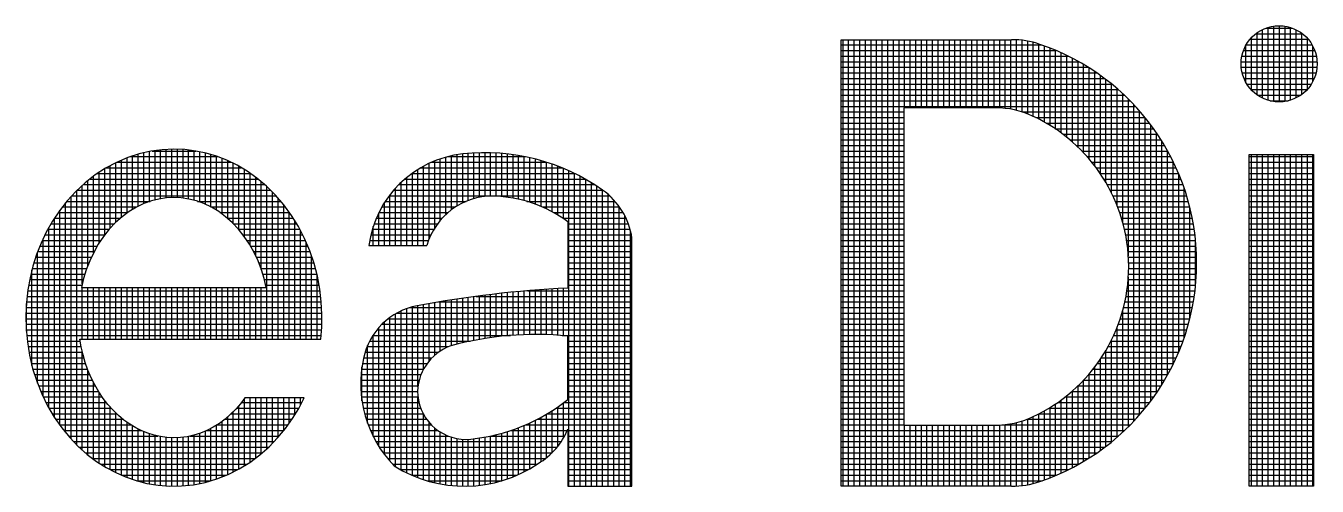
# Model space of a CAD drawing. Header units: inches. Extents: x 1009 to 1850, y 0 to 594.
# Drawn here: x 1716.554 to 1720.563, y 99.888 to 101.318 of the extents above; entities that cross this region are included whole.
import ezdxf

# ---------------------------------------------------------------- set-up
doc = ezdxf.new("R2010")
doc.units = ezdxf.units.IN
doc.header["$MEASUREMENT"] = 0
doc.layers.add('BG ÇÑ±¹Áö¿ª³\xad¹æ±â¼úÁÖ½ÄÈ¸»ç CI', color=7, linetype='Continuous')

msp = doc.modelspace()

# ---------------------------------------------------------------- linework, layer by layer
at = {"layer": 'BG ÇÑ±¹Áö¿ª³\xad¹æ±â¼úÁÖ½ÄÈ¸»ç CI', "color": 7, "linetype": 'Continuous', "lineweight": 25}
for p, q in [((1720.3762, 101.104), (1720.3762, 101.2966)), ((1720.3936, 101.0937), (1720.3936, 101.3069)), ((1720.404, 101.3112), (1720.4855, 101.3112)), ((1720.411, 101.087), (1720.411, 101.3136)), ((1720.4283, 101.0833), (1720.4283, 101.3173)), ((1720.4457, 101.0821), (1720.4457, 101.3185)), ((1720.4631, 101.0835), (1720.4631, 101.3171)), ((1720.4804, 101.0876), (1720.4804, 101.313)), ((1720.4978, 101.0947), (1720.4978, 101.3059)), ((1719.0858, 99.8879), (1719.0858, 101.2754)), ((1719.0858, 101.2754), (1719.6144, 101.2754)), ((1719.0858, 101.2591), (1719.7074, 101.2591)), ((1719.0913, 99.8879), (1719.0913, 101.2754)), ((1719.1086, 99.8879), (1719.1086, 101.2754)), ((1719.126, 99.8879), (1719.126, 101.2754)), ((1719.1434, 99.8879), (1719.1434, 101.2754)), ((1719.1607, 99.8879), (1719.1607, 101.2754)), ((1719.1781, 99.8879), (1719.1781, 101.2754)), ((1719.1955, 99.8879), (1719.1955, 101.2754)), ((1719.2128, 99.8879), (1719.2128, 101.2754)), ((1719.2302, 99.8879), (1719.2302, 101.2754)), ((1719.2476, 99.8879), (1719.2476, 101.2754)), ((1719.2649, 99.8879), (1719.2649, 101.2754)), ((1719.2823, 101.0636), (1719.2823, 101.2754)), ((1719.2996, 101.0636), (1719.2996, 101.2754)), ((1719.317, 101.0636), (1719.317, 101.2754)), ((1719.3344, 101.0636), (1719.3344, 101.2754)), ((1719.3517, 101.0636), (1719.3517, 101.2754)), ((1719.3691, 101.0636), (1719.3691, 101.2754)), ((1719.3865, 101.0636), (1719.3865, 101.2754)), ((1719.4038, 101.0636), (1719.4038, 101.2754)), ((1719.4212, 101.0636), (1719.4212, 101.2754)), ((1719.4386, 101.0636), (1719.4386, 101.2754)), ((1719.4559, 101.0636), (1719.4559, 101.2754)), ((1719.4733, 101.0636), (1719.4733, 101.2754)), ((1719.4907, 101.0636), (1719.4907, 101.2754)), ((1719.508, 101.0636), (1719.508, 101.2754)), ((1719.5254, 101.0636), (1719.5254, 101.2754)), ((1719.5428, 101.0636), (1719.5428, 101.2754)), ((1719.5601, 101.0636), (1719.5601, 101.2754)), ((1719.5775, 101.0632), (1719.5775, 101.2754)), ((1719.5948, 101.0618), (1719.5948, 101.2754)), ((1719.6122, 101.0593), (1719.6122, 101.2754)), ((1719.6296, 101.0557), (1719.6296, 101.275)), ((1719.6469, 101.0508), (1719.6469, 101.2735)), ((1719.6643, 101.0446), (1719.6643, 101.2708)), ((1719.6817, 101.0371), (1719.6817, 101.267)), ((1719.699, 101.0286), (1719.699, 101.262)), ((1720.3415, 101.1427), (1720.3415, 101.2578)), ((1720.3422, 101.2591), (1720.5473, 101.2591)), ((1720.3544, 101.2765), (1720.5351, 101.2765)), ((1720.3589, 101.1191), (1720.3589, 101.2815)), ((1720.3725, 101.2939), (1720.517, 101.2939)), ((1720.5152, 101.1054), (1720.5152, 101.2952)), ((1720.5325, 101.1211), (1720.5325, 101.2794)), ((1719.0858, 101.2418), (1719.7523, 101.2418)), ((1719.0858, 101.2244), (1719.79, 101.2244)), ((1719.7164, 101.0192), (1719.7164, 101.2559)), ((1719.7338, 101.0089), (1719.7338, 101.2494)), ((1719.7511, 100.9976), (1719.7511, 101.2423)), ((1719.7685, 100.9854), (1719.7685, 101.2347)), ((1719.7859, 100.972), (1719.7859, 101.2265)), ((1719.8032, 100.9573), (1719.8032, 101.2177)), ((1720.329, 101.2244), (1720.5605, 101.2244)), ((1720.3341, 101.2418), (1720.5554, 101.2418)), ((1720.5499, 101.1463), (1720.5499, 101.2543)), ((1719.0858, 101.207), (1719.8229, 101.207)), ((1719.0858, 101.1897), (1719.8521, 101.1897)), ((1719.8206, 100.9413), (1719.8206, 101.2083)), ((1719.8379, 100.9237), (1719.8379, 101.1983)), ((1719.8553, 100.9043), (1719.8553, 101.1877)), ((1719.8727, 100.8827), (1719.8727, 101.1763)), ((1720.3268, 101.207), (1720.5627, 101.207)), ((1720.327, 101.1897), (1720.5625, 101.1897)), ((1719.0858, 101.1723), (1719.8786, 101.1723)), ((1719.0858, 101.155), (1719.9027, 101.155)), ((1719.0858, 101.1376), (1719.9248, 101.1376)), ((1719.89, 100.8584), (1719.89, 101.1642)), ((1719.9074, 100.8308), (1719.9074, 101.1514)), ((1719.9248, 100.7985), (1719.9248, 101.1376)), ((1720.3299, 101.1723), (1720.5596, 101.1723)), ((1720.3356, 101.155), (1720.5539, 101.155)), ((1720.3446, 101.1376), (1720.5449, 101.1376)), ((1719.0858, 101.1202), (1719.9453, 101.1202)), ((1719.0858, 101.1029), (1719.9644, 101.1029)), ((1719.9421, 100.7593), (1719.9421, 101.123)), ((1719.9595, 100.7071), (1719.9595, 101.1074)), ((1720.3578, 101.1202), (1720.5317, 101.1202)), ((1720.3779, 101.1029), (1720.5116, 101.1029)), ((1719.0858, 101.0855), (1719.9821, 101.0855)), ((1719.0858, 101.0681), (1719.9987, 101.0681)), ((1719.5644, 101.0636), (1719.2799, 101.0636)), ((1719.2799, 101.0636), (1719.2799, 100.0777)), ((1719.9769, 100.6033), (1719.9769, 101.0907)), ((1719.9942, 100.0904), (1719.9942, 101.0729)), ((1720.4166, 101.0855), (1720.4729, 101.0855)), ((1719.0858, 101.0508), (1719.2799, 101.0508)), ((1719.0858, 101.0334), (1719.2799, 101.0334)), ((1719.0858, 101.016), (1719.2799, 101.016)), ((1719.647, 101.0508), (1720.0142, 101.0508)), ((1719.6894, 101.0334), (1720.0287, 101.0334)), ((1719.7218, 101.016), (1720.0423, 101.016)), ((1720.0116, 100.1095), (1720.0116, 101.0537)), ((1720.029, 100.1302), (1720.029, 101.0331)), ((1719.0858, 100.9987), (1719.2799, 100.9987)), ((1719.0858, 100.9813), (1719.2799, 100.9813)), ((1719.7496, 100.9987), (1720.0551, 100.9987)), ((1719.7739, 100.9813), (1720.0672, 100.9813)), ((1720.0463, 100.1525), (1720.0463, 101.0108)), ((1720.0637, 100.1768), (1720.0637, 100.9865)), ((1719.0858, 100.9639), (1719.2799, 100.9639)), ((1719.0858, 100.9466), (1719.2799, 100.9466)), ((1719.7956, 100.9639), (1720.0785, 100.9639)), ((1719.8151, 100.9466), (1720.0891, 100.9466)), ((1720.081, 100.2035), (1720.081, 100.9598)), ((1716.8709, 100.909), (1716.836, 100.8942)), ((1716.8513, 100.7234), (1716.8513, 100.9007)), ((1716.8686, 100.7366), (1716.8686, 100.9081)), ((1716.9064, 100.9205), (1716.8709, 100.909)), ((1716.8797, 100.9119), (1717.1489, 100.9119)), ((1716.886, 100.7479), (1716.886, 100.9139)), ((1716.9033, 100.7576), (1716.9033, 100.9195)), ((1716.9422, 100.9286), (1716.9064, 100.9205)), ((1716.9207, 100.7659), (1716.9207, 100.9237)), ((1716.9381, 100.7721), (1716.9381, 100.9277)), ((1716.9779, 100.9334), (1716.9422, 100.9286)), ((1716.9467, 100.9292), (1717.0821, 100.9292)), ((1716.9554, 100.7772), (1716.9554, 100.9304)), ((1716.9728, 100.781), (1716.9728, 100.9327)), ((1717.0133, 100.935), (1716.9779, 100.9334)), ((1716.9902, 100.7836), (1716.9902, 100.934)), ((1717.0075, 100.7845), (1717.0075, 100.9348)), ((1717.0479, 100.9336), (1717.0133, 100.935)), ((1717.0249, 100.7843), (1717.0249, 100.9345)), ((1717.0423, 100.7829), (1717.0423, 100.9338)), ((1717.0816, 100.9293), (1717.0479, 100.9336)), ((1717.0596, 100.7803), (1717.0596, 100.9321)), ((1717.077, 100.776), (1717.077, 100.9299)), ((1717.114, 100.9225), (1717.0816, 100.9293)), ((1717.0944, 100.7705), (1717.0944, 100.9266)), ((1717.1117, 100.7637), (1717.1117, 100.923)), ((1717.146, 100.913), (1717.114, 100.9225)), ((1717.1291, 100.7554), (1717.1291, 100.918)), ((1717.1781, 100.9005), (1717.146, 100.913)), ((1717.1464, 100.7452), (1717.1464, 100.9128)), ((1717.1638, 100.7332), (1717.1638, 100.906)), ((1717.2099, 100.885), (1717.1781, 100.9005)), ((1717.1812, 100.7194), (1717.1812, 100.899)), ((1717.8237, 100.6908), (1717.8237, 100.8987)), ((1717.841, 100.7145), (1717.841, 100.9051)), ((1717.8584, 100.7327), (1717.8584, 100.9105)), ((1717.8636, 100.9119), (1718.1042, 100.9119)), ((1717.8758, 100.7472), (1717.8758, 100.9148)), ((1717.8931, 100.7589), (1717.8931, 100.9181)), ((1717.9105, 100.7683), (1717.9105, 100.9205)), ((1717.9279, 100.7757), (1717.9279, 100.9222)), ((1717.9452, 100.7814), (1717.9452, 100.9233)), ((1717.9626, 100.7855), (1717.9626, 100.9241)), ((1717.9799, 100.7881), (1717.9799, 100.9243)), ((1717.9973, 100.7892), (1717.9973, 100.924)), ((1718.0147, 100.7889), (1718.0147, 100.9233)), ((1718.032, 100.7877), (1718.032, 100.9221)), ((1718.0494, 100.7858), (1718.0494, 100.9204)), ((1718.0668, 100.7831), (1718.0668, 100.9182)), ((1718.0841, 100.7796), (1718.0841, 100.9156)), ((1718.1015, 100.7753), (1718.1015, 100.9124)), ((1718.1189, 100.7702), (1718.1189, 100.9087)), ((1718.1362, 100.7642), (1718.1362, 100.9045)), ((1718.1536, 100.7573), (1718.1536, 100.8998)), ((1719.0858, 100.9292), (1719.2799, 100.9292)), ((1719.0858, 100.9119), (1719.2799, 100.9119)), ((1719.8327, 100.9292), (1720.099, 100.9292)), ((1719.8488, 100.9119), (1720.1083, 100.9119)), ((1720.0984, 100.233), (1720.0984, 100.9302)), ((1720.1158, 100.2663), (1720.1158, 100.897)), ((1720.3518, 100.9188), (1720.5515, 100.9188)), ((1720.3518, 99.8879), (1720.3518, 100.9188)), ((1720.3518, 100.9119), (1720.5515, 100.9119)), ((1720.3589, 99.8879), (1720.3589, 100.9188)), ((1720.3762, 99.8879), (1720.3762, 100.9188)), ((1720.3936, 99.8879), (1720.3936, 100.9188)), ((1720.411, 99.8879), (1720.411, 100.9188)), ((1720.4283, 99.8879), (1720.4283, 100.9188)), ((1720.4457, 99.8879), (1720.4457, 100.9188)), ((1720.4631, 99.8879), (1720.4631, 100.9188)), ((1720.4804, 99.8879), (1720.4804, 100.9188)), ((1720.4978, 99.8879), (1720.4978, 100.9188)), ((1720.5152, 99.8879), (1720.5152, 100.9188)), ((1720.5325, 99.8879), (1720.5325, 100.9188)), ((1720.5499, 99.8879), (1720.5499, 100.9188)), ((1720.5515, 100.9188), (1720.5515, 99.8879)), ((1716.8021, 100.8761), (1716.7696, 100.8549)), ((1716.777, 100.8598), (1717.2508, 100.8598)), ((1716.7818, 100.6434), (1716.7818, 100.8629)), ((1716.7992, 100.6685), (1716.7992, 100.8742)), ((1716.836, 100.8942), (1716.8021, 100.8761)), ((1716.804, 100.8771), (1717.2233, 100.8771)), ((1716.8165, 100.6897), (1716.8165, 100.8838)), ((1716.8339, 100.708), (1716.8339, 100.8931)), ((1716.8367, 100.8945), (1717.1905, 100.8945)), ((1717.1985, 100.7034), (1717.1985, 100.8906)), ((1717.2413, 100.8665), (1717.2099, 100.885)), ((1717.2159, 100.6847), (1717.2159, 100.8815)), ((1717.2333, 100.6626), (1717.2333, 100.8712)), ((1717.2719, 100.8448), (1717.2413, 100.8665)), ((1717.2506, 100.6361), (1717.2506, 100.8599)), ((1717.753, 100.8598), (1718.2576, 100.8598)), ((1717.7542, 100.6354), (1717.7542, 100.8606)), ((1717.7716, 100.6354), (1717.7716, 100.8722)), ((1717.7796, 100.8771), (1718.219, 100.8771)), ((1717.7889, 100.6354), (1717.7889, 100.8824)), ((1717.8063, 100.6568), (1717.8063, 100.8912)), ((1717.8136, 100.8945), (1718.1712, 100.8945)), ((1718.171, 100.7495), (1718.171, 100.8946)), ((1718.1883, 100.7406), (1718.1883, 100.8888)), ((1718.2057, 100.7306), (1718.2057, 100.8824)), ((1718.223, 100.7195), (1718.223, 100.8754)), ((1718.2404, 99.8879), (1718.2404, 100.8679)), ((1718.2578, 99.8879), (1718.2578, 100.8597)), ((1719.0858, 100.8945), (1719.2799, 100.8945)), ((1719.0858, 100.8771), (1719.2799, 100.8771)), ((1719.0858, 100.8598), (1719.2799, 100.8598)), ((1719.8634, 100.8945), (1720.117, 100.8945)), ((1719.8769, 100.8771), (1720.1251, 100.8771)), ((1719.8892, 100.8598), (1720.1327, 100.8598)), ((1720.1331, 100.3046), (1720.1331, 100.8587)), ((1720.3518, 100.8945), (1720.5515, 100.8945)), ((1720.3518, 100.8771), (1720.5515, 100.8771)), ((1720.3518, 100.8598), (1720.5515, 100.8598)), ((1716.7387, 100.8308), (1716.7098, 100.804)), ((1716.7297, 100.5167), (1716.7297, 100.8224)), ((1716.7325, 100.825), (1717.2954, 100.825)), ((1716.7696, 100.8549), (1716.7387, 100.8308)), ((1716.7471, 100.5734), (1716.7471, 100.8373)), ((1716.7536, 100.8424), (1717.2748, 100.8424)), ((1716.7644, 100.613), (1716.7644, 100.8509)), ((1717.268, 100.6034), (1717.268, 100.8476)), ((1717.3013, 100.8201), (1717.2719, 100.8448)), ((1717.2854, 100.5617), (1717.2854, 100.8335)), ((1717.3291, 100.7925), (1717.3013, 100.8201)), ((1717.3027, 100.345), (1717.3027, 100.8187)), ((1717.7124, 100.825), (1718.3194, 100.825)), ((1717.7195, 100.6354), (1717.7195, 100.8319)), ((1717.7311, 100.8424), (1718.2905, 100.8424)), ((1717.7368, 100.6354), (1717.7368, 100.8473)), ((1718.2751, 99.8879), (1718.2751, 100.8508)), ((1718.2925, 99.8879), (1718.2925, 100.8413)), ((1718.3099, 99.8879), (1718.3099, 100.831)), ((1718.3272, 99.8879), (1718.3272, 100.82)), ((1719.0858, 100.8424), (1719.2799, 100.8424)), ((1719.0858, 100.825), (1719.2799, 100.825)), ((1719.9004, 100.8424), (1720.1397, 100.8424)), ((1719.9107, 100.825), (1720.1463, 100.825)), ((1720.3518, 100.8424), (1720.5515, 100.8424)), ((1720.3518, 100.825), (1720.5515, 100.825)), ((1716.7098, 100.804), (1716.6832, 100.775)), ((1716.695, 100.0348), (1716.695, 100.7878)), ((1716.6972, 100.7903), (1717.3311, 100.7903)), ((1716.7123, 100.0167), (1716.7123, 100.8063)), ((1716.7138, 100.8077), (1717.3139, 100.8077)), ((1716.9677, 100.7802), (1716.9442, 100.7743)), ((1716.991, 100.7837), (1716.9677, 100.7802)), ((1717.014, 100.7848), (1716.991, 100.7837)), ((1717.0369, 100.7837), (1717.014, 100.7848)), ((1717.0602, 100.7802), (1717.0369, 100.7837)), ((1717.0838, 100.7743), (1717.0602, 100.7802)), ((1717.3201, 100.345), (1717.3201, 100.8015)), ((1717.3552, 100.7622), (1717.3291, 100.7925)), ((1717.3375, 100.345), (1717.3375, 100.7829)), ((1717.6824, 100.7903), (1718.3666, 100.7903)), ((1717.6847, 100.6354), (1717.6847, 100.7934)), ((1717.6963, 100.8077), (1718.3452, 100.8077)), ((1717.7021, 100.6354), (1717.7021, 100.8142)), ((1718.3446, 99.8879), (1718.3446, 100.8081)), ((1718.362, 99.8879), (1718.362, 100.7945)), ((1718.3793, 99.8879), (1718.3793, 100.7776)), ((1719.0858, 100.8077), (1719.2799, 100.8077)), ((1719.0858, 100.7903), (1719.2799, 100.7903)), ((1719.9202, 100.8077), (1720.1523, 100.8077)), ((1719.9287, 100.7903), (1720.1578, 100.7903)), ((1720.1505, 100.3504), (1720.1505, 100.8129)), ((1720.3518, 100.8077), (1720.5515, 100.8077)), ((1720.3518, 100.7903), (1720.5515, 100.7903)), ((1716.6589, 100.7439), (1716.6371, 100.7112)), ((1716.6551, 100.7382), (1716.8708, 100.7382)), ((1716.6832, 100.775), (1716.6589, 100.7439)), ((1716.6602, 100.0776), (1716.6602, 100.7457)), ((1716.668, 100.7556), (1716.8991, 100.7556)), ((1716.6776, 100.0552), (1716.6776, 100.7679)), ((1716.6816, 100.7729), (1716.9403, 100.7729)), ((1716.875, 100.7412), (1716.8532, 100.7252)), ((1716.8975, 100.7548), (1716.875, 100.7412)), ((1716.9207, 100.7659), (1716.8975, 100.7548)), ((1716.9442, 100.7743), (1716.9207, 100.7659)), ((1717.1072, 100.7659), (1717.0838, 100.7743)), ((1717.0876, 100.7729), (1717.346, 100.7729)), ((1717.1304, 100.7548), (1717.1072, 100.7659)), ((1717.1288, 100.7556), (1717.36, 100.7556)), ((1717.153, 100.7412), (1717.1304, 100.7548)), ((1717.1747, 100.7252), (1717.153, 100.7412)), ((1717.1571, 100.7382), (1717.3727, 100.7382)), ((1717.3548, 100.345), (1717.3548, 100.7626)), ((1717.3791, 100.7295), (1717.3552, 100.7622)), ((1717.3722, 100.345), (1717.3722, 100.7389)), ((1717.65, 100.6354), (1717.65, 100.7375)), ((1717.6503, 100.7382), (1717.8646, 100.7382)), ((1717.6596, 100.7556), (1717.8878, 100.7556)), ((1717.6674, 100.6354), (1717.6674, 100.7686)), ((1717.6702, 100.7729), (1717.9208, 100.7729)), ((1718.1098, 100.7729), (1718.3835, 100.7729)), ((1718.1576, 100.7556), (1718.3972, 100.7556)), ((1718.1927, 100.7382), (1718.4084, 100.7382)), ((1718.3967, 99.8879), (1718.3967, 100.7563)), ((1719.0858, 100.7729), (1719.2799, 100.7729)), ((1719.0858, 100.7556), (1719.2799, 100.7556)), ((1719.0858, 100.7382), (1719.2799, 100.7382)), ((1719.9365, 100.7729), (1720.1628, 100.7729)), ((1719.9436, 100.7556), (1720.1674, 100.7556)), ((1719.9499, 100.7382), (1720.1715, 100.7382)), ((1720.1679, 100.4096), (1720.1679, 100.7537)), ((1720.3518, 100.7729), (1720.5515, 100.7729)), ((1720.3518, 100.7556), (1720.5515, 100.7556)), ((1720.3518, 100.7382), (1720.5515, 100.7382)), ((1716.6371, 100.7112), (1716.618, 100.6774)), ((1716.6328, 100.7035), (1716.8294, 100.7035)), ((1716.6429, 100.1025), (1716.6429, 100.7199)), ((1716.6435, 100.7208), (1716.8483, 100.7208)), ((1716.8326, 100.7068), (1716.8132, 100.6862)), ((1716.8532, 100.7252), (1716.8326, 100.7068)), ((1717.1954, 100.7068), (1717.1747, 100.7252)), ((1717.1796, 100.7208), (1717.3844, 100.7208)), ((1717.2147, 100.6862), (1717.1954, 100.7068)), ((1717.1985, 100.7035), (1717.3951, 100.7035)), ((1717.4006, 100.6945), (1717.3791, 100.7295)), ((1717.3896, 100.345), (1717.3896, 100.7125)), ((1717.6356, 100.7035), (1717.8323, 100.7035)), ((1717.6424, 100.7208), (1717.8466, 100.7208)), ((1718.2211, 100.7208), (1718.4174, 100.7208)), ((1718.2367, 100.7098), (1718.2367, 100.5035)), ((1718.2367, 100.7035), (1718.4246, 100.7035)), ((1718.4141, 99.8879), (1718.4141, 100.7278)), ((1719.0858, 100.7208), (1719.2799, 100.7208)), ((1719.0858, 100.7035), (1719.2799, 100.7035)), ((1719.9555, 100.7208), (1720.1752, 100.7208)), ((1719.9605, 100.7035), (1720.1784, 100.7035)), ((1720.3518, 100.7208), (1720.5515, 100.7208)), ((1720.3518, 100.7035), (1720.5515, 100.7035)), ((1716.618, 100.6774), (1716.6016, 100.6426)), ((1716.6082, 100.1663), (1716.6082, 100.6565)), ((1716.6139, 100.6687), (1716.7994, 100.6687)), ((1716.623, 100.6861), (1716.8131, 100.6861)), ((1716.6255, 100.132), (1716.6255, 100.6906)), ((1716.7954, 100.6638), (1716.7793, 100.6397)), ((1716.8132, 100.6862), (1716.7954, 100.6638)), ((1717.2325, 100.6638), (1717.2147, 100.6862)), ((1717.2148, 100.6861), (1717.4049, 100.6861)), ((1717.2286, 100.6687), (1717.4139, 100.6687)), ((1717.2486, 100.6397), (1717.2325, 100.6638)), ((1717.4195, 100.6578), (1717.4006, 100.6945)), ((1717.4069, 100.345), (1717.4069, 100.6823)), ((1717.4357, 100.6196), (1717.4195, 100.6578)), ((1717.6253, 100.6687), (1717.8115, 100.6687)), ((1717.6299, 100.6861), (1717.8208, 100.6861)), ((1717.6327, 100.6354), (1717.6327, 100.6949)), ((1718.2367, 100.6861), (1718.4302, 100.6861)), ((1718.2367, 100.6687), (1718.4342, 100.6687)), ((1718.4314, 99.8879), (1718.4314, 100.6814)), ((1718.436, 99.8879), (1718.436, 100.6582)), ((1719.0858, 100.6861), (1719.2799, 100.6861)), ((1719.0858, 100.6687), (1719.2799, 100.6687)), ((1719.9648, 100.6861), (1720.1812, 100.6861)), ((1719.9685, 100.6687), (1720.1835, 100.6687)), ((1720.3518, 100.6861), (1720.5515, 100.6861)), ((1720.3518, 100.6687), (1720.5515, 100.6687)), ((1716.6016, 100.6426), (1716.5877, 100.6074)), ((1716.5908, 100.2077), (1716.5908, 100.6152)), ((1716.5914, 100.6167), (1716.7664, 100.6167)), ((1716.5982, 100.634), (1716.7761, 100.634)), ((1716.6057, 100.6514), (1716.7871, 100.6514)), ((1716.7793, 100.6397), (1716.765, 100.6142)), ((1717.2408, 100.6514), (1717.4222, 100.6514)), ((1717.2629, 100.6142), (1717.2486, 100.6397)), ((1717.2518, 100.634), (1717.4296, 100.634)), ((1717.2616, 100.6167), (1717.4367, 100.6167)), ((1717.4243, 100.345), (1717.4243, 100.6466)), ((1717.449, 100.5803), (1717.4357, 100.6196)), ((1717.6191, 100.6354), (1717.799, 100.6354)), ((1717.6216, 100.6514), (1717.8042, 100.6514)), ((1718.2367, 100.6514), (1718.436, 100.6514)), ((1718.2367, 100.634), (1718.436, 100.634)), ((1718.2367, 100.6167), (1718.436, 100.6167)), ((1719.0858, 100.6514), (1719.2799, 100.6514)), ((1719.0858, 100.634), (1719.2799, 100.634)), ((1719.0858, 100.6167), (1719.2799, 100.6167)), ((1719.9715, 100.6514), (1720.1854, 100.6514)), ((1719.974, 100.634), (1720.1869, 100.634)), ((1719.9758, 100.6167), (1720.188, 100.6167)), ((1720.1852, 100.5102), (1720.1852, 100.6531)), ((1720.3518, 100.6514), (1720.5515, 100.6514)), ((1720.3518, 100.634), (1720.5515, 100.634)), ((1720.3518, 100.6167), (1720.5515, 100.6167)), ((1716.5877, 100.6074), (1716.5765, 100.572)), ((1716.5796, 100.5819), (1716.7503, 100.5819)), ((1716.5852, 100.5993), (1716.758, 100.5993)), ((1716.7526, 100.5878), (1716.7421, 100.5606)), ((1716.765, 100.6142), (1716.7526, 100.5878)), ((1717.2753, 100.5878), (1717.2629, 100.6142)), ((1717.2699, 100.5993), (1717.4426, 100.5993)), ((1717.2858, 100.5606), (1717.2753, 100.5878)), ((1717.2776, 100.5819), (1717.4485, 100.5819)), ((1717.4416, 100.345), (1717.4416, 100.6021)), ((1717.4594, 100.5405), (1717.449, 100.5803)), ((1718.2367, 100.5993), (1718.436, 100.5993)), ((1718.2367, 100.5819), (1718.436, 100.5819)), ((1719.0858, 100.5993), (1719.2799, 100.5993)), ((1719.0858, 100.5819), (1719.2799, 100.5819)), ((1719.9771, 100.5993), (1720.1886, 100.5993)), ((1719.9778, 100.5819), (1720.1888, 100.5819)), ((1720.3518, 100.5993), (1720.5515, 100.5993)), ((1720.3518, 100.5819), (1720.5515, 100.5819)), ((1716.5675, 100.5358), (1716.5607, 100.498)), ((1716.5765, 100.572), (1716.5675, 100.5358)), ((1716.5703, 100.5472), (1716.738, 100.5472)), ((1716.5734, 100.2632), (1716.5734, 100.5597)), ((1716.5746, 100.5646), (1716.7437, 100.5646)), ((1716.7421, 100.5606), (1716.7336, 100.533)), ((1717.2842, 100.5646), (1717.4531, 100.5646)), ((1717.2943, 100.533), (1717.2858, 100.5606)), ((1717.2899, 100.5472), (1717.4577, 100.5472)), ((1717.459, 100.345), (1717.459, 100.542)), ((1717.4669, 100.5004), (1717.4594, 100.5405)), ((1718.2367, 100.5646), (1718.436, 100.5646)), ((1718.2367, 100.5472), (1718.436, 100.5472)), ((1719.0858, 100.5646), (1719.2799, 100.5646)), ((1719.0858, 100.5472), (1719.2799, 100.5472)), ((1719.9769, 100.0725), (1719.9769, 100.5379)), ((1719.9774, 100.5472), (1720.188, 100.5472)), ((1719.9779, 100.5646), (1720.1886, 100.5646)), ((1720.3518, 100.5646), (1720.5515, 100.5646)), ((1720.3518, 100.5472), (1720.5515, 100.5472)), ((1716.5607, 100.498), (1716.5562, 100.4589)), ((1716.5603, 100.4951), (1717.4675, 100.4951)), ((1716.5633, 100.5125), (1716.7287, 100.5125)), ((1716.5664, 100.5298), (1716.7328, 100.5298)), ((1716.7336, 100.533), (1716.727, 100.5053)), ((1716.727, 100.5053), (1717.3009, 100.5053)), ((1716.7297, 100.345), (1716.7297, 100.5053)), ((1716.7471, 100.345), (1716.7471, 100.5053)), ((1716.7644, 100.345), (1716.7644, 100.5053)), ((1716.7818, 100.345), (1716.7818, 100.5053)), ((1716.7992, 100.345), (1716.7992, 100.5053)), ((1716.8165, 100.345), (1716.8165, 100.5053)), ((1716.8339, 100.345), (1716.8339, 100.5053)), ((1716.8513, 100.345), (1716.8513, 100.5053)), ((1716.8686, 100.345), (1716.8686, 100.5053)), ((1716.886, 100.345), (1716.886, 100.5053)), ((1716.9033, 100.345), (1716.9033, 100.5053)), ((1716.9207, 100.345), (1716.9207, 100.5053)), ((1716.9381, 100.345), (1716.9381, 100.5053)), ((1716.9554, 100.345), (1716.9554, 100.5053)), ((1716.9728, 100.345), (1716.9728, 100.5053)), ((1716.9902, 100.345), (1716.9902, 100.5053)), ((1717.0075, 100.345), (1717.0075, 100.5053)), ((1717.0249, 100.345), (1717.0249, 100.5053)), ((1717.0423, 100.345), (1717.0423, 100.5053)), ((1717.0596, 100.345), (1717.0596, 100.5053)), ((1717.077, 100.345), (1717.077, 100.5053)), ((1717.0944, 100.345), (1717.0944, 100.5053)), ((1717.1117, 100.345), (1717.1117, 100.5053)), ((1717.1291, 100.345), (1717.1291, 100.5053)), ((1717.1464, 100.345), (1717.1464, 100.5053)), ((1717.1638, 100.345), (1717.1638, 100.5053)), ((1717.1812, 100.345), (1717.1812, 100.5053)), ((1717.1985, 100.345), (1717.1985, 100.5053)), ((1717.2159, 100.345), (1717.2159, 100.5053)), ((1717.2333, 100.345), (1717.2333, 100.5053)), ((1717.2506, 100.345), (1717.2506, 100.5053)), ((1717.268, 100.345), (1717.268, 100.5053)), ((1717.2854, 100.345), (1717.2854, 100.5053)), ((1717.3009, 100.5053), (1717.2943, 100.533)), ((1717.2951, 100.5298), (1717.4614, 100.5298)), ((1717.2992, 100.5125), (1717.4646, 100.5125)), ((1717.4716, 100.4604), (1717.4669, 100.5004)), ((1718.1119, 100.4951), (1718.436, 100.4951)), ((1718.1189, 100.3592), (1718.1189, 100.4957)), ((1718.1362, 100.3594), (1718.1362, 100.4971)), ((1718.1536, 100.3593), (1718.1536, 100.4984)), ((1718.171, 100.3589), (1718.171, 100.4997)), ((1718.1883, 100.3582), (1718.1883, 100.5008)), ((1718.2057, 100.3572), (1718.2057, 100.5019)), ((1718.223, 100.3559), (1718.223, 100.5028)), ((1718.2367, 100.5298), (1718.436, 100.5298)), ((1718.2367, 100.5125), (1718.436, 100.5125)), ((1719.0858, 100.5298), (1719.2799, 100.5298)), ((1719.0858, 100.5125), (1719.2799, 100.5125)), ((1719.0858, 100.4951), (1719.2799, 100.4951)), ((1719.9723, 100.4951), (1720.1836, 100.4951)), ((1719.9746, 100.5125), (1720.1855, 100.5125)), ((1719.9763, 100.5298), (1720.1869, 100.5298)), ((1720.3518, 100.5298), (1720.5515, 100.5298)), ((1720.3518, 100.5125), (1720.5515, 100.5125)), ((1720.3518, 100.4951), (1720.5515, 100.4951)), ((1716.5562, 100.4589), (1716.5544, 100.4186)), ((1716.5561, 100.3693), (1716.5561, 100.4553)), ((1716.5564, 100.4604), (1717.4716, 100.4604)), ((1716.5584, 100.4777), (1717.4695, 100.4777)), ((1717.4735, 100.421), (1717.4716, 100.4604)), ((1717.8063, 100.2773), (1717.8063, 100.4553)), ((1717.8237, 100.295), (1717.8237, 100.4583)), ((1717.8359, 100.4604), (1718.436, 100.4604)), ((1717.841, 100.3081), (1717.841, 100.4612)), ((1717.8584, 100.3179), (1717.8584, 100.464)), ((1717.8758, 100.3249), (1717.8758, 100.4668)), ((1717.8931, 100.3293), (1717.8931, 100.4694)), ((1717.9105, 100.3335), (1717.9105, 100.472)), ((1717.9279, 100.3373), (1717.9279, 100.4744)), ((1717.9452, 100.3408), (1717.9452, 100.4768)), ((1717.9523, 100.4777), (1718.436, 100.4777)), ((1717.9626, 100.344), (1717.9626, 100.4791)), ((1717.9799, 100.3469), (1717.9799, 100.4813)), ((1717.9973, 100.3495), (1717.9973, 100.4834)), ((1718.0147, 100.3518), (1718.0147, 100.4854)), ((1718.032, 100.3538), (1718.032, 100.4873)), ((1718.0494, 100.3554), (1718.0494, 100.4892)), ((1718.0668, 100.3568), (1718.0668, 100.4909)), ((1718.0841, 100.3579), (1718.0841, 100.4926)), ((1718.1015, 100.3587), (1718.1015, 100.4942)), ((1719.0858, 100.4777), (1719.2799, 100.4777)), ((1719.0858, 100.4604), (1719.2799, 100.4604)), ((1719.966, 100.4604), (1720.1785, 100.4604)), ((1719.9695, 100.4777), (1720.1812, 100.4777)), ((1720.3518, 100.4777), (1720.5515, 100.4777)), ((1720.3518, 100.4604), (1720.5515, 100.4604)), ((1716.5544, 100.4186), (1716.5553, 100.3777)), ((1716.5547, 100.4256), (1717.4733, 100.4256)), ((1716.5555, 100.443), (1717.4724, 100.443)), ((1717.4729, 100.3824), (1717.4735, 100.421)), ((1717.7021, 99.9486), (1717.7021, 100.4234)), ((1717.7061, 100.4256), (1718.436, 100.4256)), ((1717.7195, 99.9384), (1717.7195, 100.4325)), ((1717.7368, 99.9294), (1717.7368, 100.4397)), ((1717.7467, 100.443), (1718.436, 100.443)), ((1717.7542, 99.9214), (1717.7542, 100.4452)), ((1717.7716, 100.1965), (1717.7716, 100.4491)), ((1717.7889, 100.2515), (1717.7889, 100.4522)), ((1719.0858, 100.443), (1719.2799, 100.443)), ((1719.0858, 100.4256), (1719.2799, 100.4256)), ((1719.9571, 100.4256), (1720.1716, 100.4256)), ((1719.9595, 100.0559), (1719.9595, 100.4341)), ((1719.9619, 100.443), (1720.1753, 100.443)), ((1720.3518, 100.443), (1720.5515, 100.443)), ((1720.3518, 100.4256), (1720.5515, 100.4256)), ((1716.5546, 100.4083), (1717.4733, 100.4083)), ((1716.555, 100.3909), (1717.473, 100.3909)), ((1716.5553, 100.3777), (1716.5591, 100.3363)), ((1717.4699, 100.345), (1717.4729, 100.3824)), ((1717.65, 100.0118), (1717.65, 100.3802)), ((1717.66, 100.3909), (1718.436, 100.3909)), ((1717.6674, 99.9866), (1717.6674, 100.3979)), ((1717.6798, 100.4083), (1718.436, 100.4083)), ((1717.6847, 99.9653), (1717.6847, 100.412)), ((1719.0858, 100.4083), (1719.2799, 100.4083)), ((1719.0858, 100.3909), (1719.2799, 100.3909)), ((1719.9421, 100.0403), (1719.9421, 100.3819)), ((1719.9456, 100.3909), (1720.163, 100.3909)), ((1719.9517, 100.4083), (1720.1675, 100.4083)), ((1720.3518, 100.4083), (1720.5515, 100.4083)), ((1720.3518, 100.3909), (1720.5515, 100.3909)), ((1716.5557, 100.3736), (1717.4722, 100.3736)), ((1716.5573, 100.3562), (1717.4708, 100.3562)), ((1716.5589, 100.3388), (1716.7232, 100.3388)), ((1716.5591, 100.3363), (1716.5659, 100.295)), ((1716.7264, 100.3206), (1716.7222, 100.345)), ((1716.7222, 100.345), (1717.4699, 100.345)), ((1717.6219, 100.3388), (1717.9352, 100.3388)), ((1717.6319, 100.3562), (1718.0585, 100.3562)), ((1717.6327, 100.0427), (1717.6327, 100.3573)), ((1717.6445, 100.3736), (1718.436, 100.3736)), ((1718.2193, 100.3562), (1718.436, 100.3562)), ((1718.2367, 100.1573), (1718.2367, 100.3548)), ((1718.2367, 100.3388), (1718.436, 100.3388)), ((1719.0858, 100.3736), (1719.2799, 100.3736)), ((1719.0858, 100.3562), (1719.2799, 100.3562)), ((1719.0858, 100.3388), (1719.2799, 100.3388)), ((1719.9228, 100.3388), (1720.1465, 100.3388)), ((1719.9248, 100.0256), (1719.9248, 100.3427)), ((1719.9312, 100.3562), (1720.1525, 100.3562)), ((1719.9387, 100.3736), (1720.158, 100.3736)), ((1720.3518, 100.3736), (1720.5515, 100.3736)), ((1720.3518, 100.3562), (1720.5515, 100.3562)), ((1720.3518, 100.3388), (1720.5515, 100.3388)), ((1716.5615, 100.3215), (1716.7262, 100.3215)), ((1716.5644, 100.3041), (1716.7301, 100.3041)), ((1716.5659, 100.295), (1716.5756, 100.254)), ((1716.7319, 100.2962), (1716.7264, 100.3206)), ((1716.7297, 100.0005), (1716.7297, 100.306)), ((1716.7389, 100.272), (1716.7319, 100.2962)), ((1717.6076, 100.3041), (1717.8351, 100.3041)), ((1717.6138, 100.3215), (1717.8664, 100.3215)), ((1717.6153, 100.0833), (1717.6153, 100.3249)), ((1718.2367, 100.3215), (1718.436, 100.3215)), ((1718.2367, 100.3041), (1718.436, 100.3041)), ((1719.0858, 100.3215), (1719.2799, 100.3215)), ((1719.0858, 100.3041), (1719.2799, 100.3041)), ((1719.9037, 100.3041), (1720.1329, 100.3041)), ((1719.9074, 100.0119), (1719.9074, 100.3104)), ((1719.9137, 100.3215), (1720.14, 100.3215)), ((1720.3518, 100.3215), (1720.5515, 100.3215)), ((1720.3518, 100.3041), (1720.5515, 100.3041)), ((1716.5678, 100.2867), (1716.7347, 100.2867)), ((1716.5719, 100.2694), (1716.7398, 100.2694)), ((1716.7473, 100.2482), (1716.7389, 100.272)), ((1717.5979, 100.1528), (1717.5979, 100.2592)), ((1717.5996, 100.2694), (1717.8002, 100.2694)), ((1717.6031, 100.2867), (1717.8149, 100.2867)), ((1718.2367, 100.2867), (1718.436, 100.2867)), ((1718.2367, 100.2694), (1718.436, 100.2694)), ((1719.0858, 100.2867), (1719.2799, 100.2867)), ((1719.0858, 100.2694), (1719.2799, 100.2694)), ((1719.8727, 99.9869), (1719.8727, 100.2585)), ((1719.8807, 100.2694), (1720.1173, 100.2694)), ((1719.89, 99.999), (1719.89, 100.2828)), ((1719.8927, 100.2867), (1720.1254, 100.2867)), ((1720.3518, 100.2867), (1720.5515, 100.2867)), ((1720.3518, 100.2694), (1720.5515, 100.2694)), ((1716.5756, 100.254), (1716.5883, 100.2139)), ((1716.5762, 100.252), (1716.746, 100.252)), ((1716.5817, 100.2346), (1716.753, 100.2346)), ((1716.5872, 100.2173), (1716.7609, 100.2173)), ((1716.7471, 99.9853), (1716.7471, 100.2489)), ((1716.7571, 100.225), (1716.7473, 100.2482)), ((1716.7682, 100.2025), (1716.7571, 100.225)), ((1717.5942, 100.2173), (1717.7755, 100.2173)), ((1717.5952, 100.2346), (1717.7811, 100.2346)), ((1717.5969, 100.252), (1717.7892, 100.252)), ((1718.2367, 100.252), (1718.436, 100.252)), ((1718.2367, 100.2346), (1718.436, 100.2346)), ((1718.2367, 100.2173), (1718.436, 100.2173)), ((1719.0858, 100.252), (1719.2799, 100.252)), ((1719.0858, 100.2346), (1719.2799, 100.2346)), ((1719.0858, 100.2173), (1719.2799, 100.2173)), ((1719.8377, 100.2173), (1720.0894, 100.2173)), ((1719.8379, 99.9649), (1719.8379, 100.2175)), ((1719.8534, 100.2346), (1720.0993, 100.2346)), ((1719.8553, 99.9756), (1719.8553, 100.2369)), ((1719.8676, 100.252), (1720.1086, 100.252)), ((1720.3518, 100.252), (1720.5515, 100.252)), ((1720.3518, 100.2346), (1720.5515, 100.2346)), ((1720.3518, 100.2173), (1720.5515, 100.2173)), ((1716.5883, 100.2139), (1716.6038, 100.1751)), ((1716.5939, 100.1999), (1716.7697, 100.1999)), ((1716.6009, 100.1825), (1716.7798, 100.1825)), ((1716.6038, 100.1751), (1716.6221, 100.1379)), ((1716.7644, 99.9721), (1716.7644, 100.2102)), ((1716.7807, 100.181), (1716.7682, 100.2025)), ((1716.7944, 100.1605), (1716.7807, 100.181)), ((1716.7818, 99.9599), (1716.7818, 100.1793)), ((1717.5941, 100.1999), (1717.772, 100.1999)), ((1717.5948, 100.1825), (1717.7705, 100.1825)), ((1718.2367, 100.1999), (1718.436, 100.1999)), ((1718.2367, 100.1825), (1718.436, 100.1825)), ((1719.0858, 100.1999), (1719.2799, 100.1999)), ((1719.0858, 100.1825), (1719.2799, 100.1825)), ((1719.8017, 100.1825), (1720.0675, 100.1825)), ((1719.8032, 99.9456), (1719.8032, 100.1839)), ((1719.8206, 100.1999), (1720.0788, 100.1999)), ((1719.8206, 99.9549), (1719.8206, 100.1999)), ((1720.3518, 100.1999), (1720.5515, 100.1999)), ((1720.3518, 100.1825), (1720.5515, 100.1825)), ((1716.6087, 100.1652), (1716.7913, 100.1652)), ((1716.6172, 100.1478), (1716.8042, 100.1478)), ((1716.6221, 100.1379), (1716.6428, 100.1026)), ((1716.8092, 100.1414), (1716.7944, 100.1605)), ((1716.7992, 99.9488), (1716.7992, 100.1544)), ((1716.825, 100.1237), (1716.8092, 100.1414)), ((1717.221, 100.1442), (1717.2062, 100.1272)), ((1717.2159, 99.9412), (1717.2159, 100.1383)), ((1717.2347, 100.1622), (1717.221, 100.1442)), ((1717.2238, 100.1478), (1717.4107, 100.1478)), ((1717.2333, 99.9518), (1717.2333, 100.1603)), ((1717.4182, 100.1622), (1717.2347, 100.1622)), ((1717.2506, 99.9627), (1717.2506, 100.1622)), ((1717.268, 99.9756), (1717.268, 100.1622)), ((1717.2854, 99.9892), (1717.2854, 100.1622)), ((1717.3027, 100.0045), (1717.3027, 100.1622)), ((1717.3201, 100.0214), (1717.3201, 100.1622)), ((1717.3375, 100.0396), (1717.3375, 100.1622)), ((1717.3548, 100.0606), (1717.3548, 100.1622)), ((1717.3722, 100.084), (1717.3722, 100.1622)), ((1717.3896, 100.1103), (1717.3896, 100.1622)), ((1717.4014, 100.1298), (1717.4182, 100.1622)), ((1717.4069, 100.1405), (1717.4069, 100.1622)), ((1717.5963, 100.1652), (1717.7712, 100.1652)), ((1717.5987, 100.1478), (1717.7744, 100.1478)), ((1717.7716, 99.9143), (1717.7716, 100.1624)), ((1718.2057, 100.0116), (1718.2057, 100.1342)), ((1718.223, 100.0373), (1718.223, 100.1467)), ((1718.2245, 100.1478), (1718.436, 100.1478)), ((1718.2367, 100.1652), (1718.436, 100.1652)), ((1719.0858, 100.1652), (1719.2799, 100.1652)), ((1719.0858, 100.1478), (1719.2799, 100.1478)), ((1719.7511, 99.921), (1719.7511, 100.1436)), ((1719.7573, 100.1478), (1720.0428, 100.1478)), ((1719.7685, 99.9286), (1719.7685, 100.1558)), ((1719.7808, 100.1652), (1720.0556, 100.1652)), ((1719.7859, 99.9368), (1719.7859, 100.1692)), ((1720.3518, 100.1652), (1720.5515, 100.1652)), ((1720.3518, 100.1478), (1720.5515, 100.1478)), ((1716.6264, 100.1304), (1716.819, 100.1304)), ((1716.6366, 100.1131), (1716.836, 100.1131)), ((1716.6428, 100.1026), (1716.6658, 100.0697)), ((1716.6476, 100.0957), (1716.8559, 100.0957)), ((1716.8165, 99.939), (1716.8165, 100.1332)), ((1716.8417, 100.1075), (1716.825, 100.1237)), ((1716.8339, 99.9298), (1716.8339, 100.1151)), ((1716.8591, 100.093), (1716.8417, 100.1075)), ((1716.8513, 99.9221), (1716.8513, 100.0996)), ((1717.1731, 100.0964), (1717.1551, 100.0831)), ((1717.1721, 100.0957), (1717.3805, 100.0957)), ((1717.1902, 100.1112), (1717.1731, 100.0964)), ((1717.1812, 99.9238), (1717.1812, 100.1034)), ((1717.2062, 100.1272), (1717.1902, 100.1112)), ((1717.1921, 100.1131), (1717.3913, 100.1131)), ((1717.1985, 99.9324), (1717.1985, 100.1195)), ((1717.209, 100.1304), (1717.4017, 100.1304)), ((1717.3604, 100.0674), (1717.3822, 100.0981)), ((1717.3822, 100.0981), (1717.4014, 100.1298)), ((1717.6019, 100.1304), (1717.7798, 100.1304)), ((1717.6061, 100.1131), (1717.7876, 100.1131)), ((1717.6111, 100.0957), (1717.7984, 100.0957)), ((1717.7889, 99.9082), (1717.7889, 100.1107)), ((1718.1417, 100.0957), (1718.436, 100.0957)), ((1718.1536, 99.9639), (1718.1536, 100.102)), ((1718.171, 99.9765), (1718.171, 100.1119)), ((1718.1729, 100.1131), (1718.436, 100.1131)), ((1718.1883, 99.992), (1718.1883, 100.1226)), ((1718.2002, 100.1304), (1718.436, 100.1304)), ((1719.0858, 100.1304), (1719.2799, 100.1304)), ((1719.0858, 100.1131), (1719.2799, 100.1131)), ((1719.0858, 100.0957), (1719.2799, 100.0957)), ((1719.6621, 100.0957), (1719.9992, 100.0957)), ((1719.6643, 99.8925), (1719.6643, 100.0966)), ((1719.6817, 99.8963), (1719.6817, 100.1041)), ((1719.699, 99.9013), (1719.699, 100.1127)), ((1719.6999, 100.1131), (1720.0147, 100.1131)), ((1719.7164, 99.9074), (1719.7164, 100.1221)), ((1719.7307, 100.1304), (1720.0292, 100.1304)), ((1719.7338, 99.9139), (1719.7338, 100.1323)), ((1720.3518, 100.1304), (1720.5515, 100.1304)), ((1720.3518, 100.1131), (1720.5515, 100.1131)), ((1720.3518, 100.0957), (1720.5515, 100.0957)), ((1716.6597, 100.0784), (1716.8802, 100.0784)), ((1716.6658, 100.0697), (1716.6907, 100.0393)), ((1716.6729, 100.061), (1716.9119, 100.061)), ((1716.8772, 100.0802), (1716.8591, 100.093)), ((1716.8686, 99.9149), (1716.8686, 100.0863)), ((1716.8956, 100.0691), (1716.8772, 100.0802)), ((1716.886, 99.9089), (1716.886, 100.0749)), ((1716.9143, 100.0598), (1716.8956, 100.0691)), ((1716.9033, 99.9035), (1716.9033, 100.0653)), ((1716.9332, 100.0522), (1716.9143, 100.0598)), ((1716.9207, 99.8991), (1716.9207, 100.0572)), ((1717.1166, 100.0612), (1717.0965, 100.0528)), ((1717.1117, 99.8999), (1717.1117, 100.0592)), ((1717.1161, 100.061), (1717.3551, 100.061)), ((1717.1362, 100.0713), (1717.1166, 100.0612)), ((1717.1291, 99.905), (1717.1291, 100.0676)), ((1717.1551, 100.0831), (1717.1362, 100.0713)), ((1717.1464, 99.9101), (1717.1464, 100.0777)), ((1717.1475, 100.0784), (1717.3682, 100.0784)), ((1717.1638, 99.9169), (1717.1638, 100.0896)), ((1717.3361, 100.038), (1717.3604, 100.0674)), ((1717.6171, 100.0784), (1717.8131, 100.0784)), ((1717.6241, 100.061), (1717.8335, 100.061)), ((1717.8063, 99.9029), (1717.8063, 100.0857)), ((1717.8237, 99.8985), (1717.8237, 100.0685)), ((1717.841, 99.8948), (1717.841, 100.056)), ((1718.0494, 99.9104), (1718.0494, 100.0577)), ((1718.0595, 100.061), (1718.2349, 100.061)), ((1718.0668, 99.9169), (1718.0668, 100.0635)), ((1718.0841, 99.9243), (1718.0841, 100.0698)), ((1718.1015, 99.9327), (1718.1015, 100.0768)), ((1718.105, 100.0784), (1718.436, 100.0784)), ((1718.1189, 99.9422), (1718.1189, 100.0845)), ((1718.1362, 99.9528), (1718.1362, 100.0929)), ((1718.2367, 100.0655), (1718.2367, 99.8879)), ((1718.2367, 100.061), (1718.436, 100.061)), ((1719.0858, 100.0784), (1719.2799, 100.0784)), ((1719.0858, 100.061), (1719.965, 100.061)), ((1719.2799, 100.0777), (1719.5644, 100.0777)), ((1719.2823, 99.8879), (1719.2823, 100.0777)), ((1719.2996, 99.8879), (1719.2996, 100.0777)), ((1719.317, 99.8879), (1719.317, 100.0777)), ((1719.3344, 99.8879), (1719.3344, 100.0777)), ((1719.3517, 99.8879), (1719.3517, 100.0777)), ((1719.3691, 99.8879), (1719.3691, 100.0777)), ((1719.3865, 99.8879), (1719.3865, 100.0777)), ((1719.4038, 99.8879), (1719.4038, 100.0777)), ((1719.4212, 99.8879), (1719.4212, 100.0777)), ((1719.4386, 99.8879), (1719.4386, 100.0777)), ((1719.4559, 99.8879), (1719.4559, 100.0777)), ((1719.4733, 99.8879), (1719.4733, 100.0777)), ((1719.4907, 99.8879), (1719.4907, 100.0777)), ((1719.508, 99.8879), (1719.508, 100.0777)), ((1719.5254, 99.8879), (1719.5254, 100.0777)), ((1719.5428, 99.8879), (1719.5428, 100.0777)), ((1719.5601, 99.8879), (1719.5601, 100.0777)), ((1719.5775, 99.8879), (1719.5775, 100.078)), ((1719.5839, 100.0784), (1719.9827, 100.0784)), ((1719.5948, 99.8879), (1719.5948, 100.0794)), ((1719.6122, 99.8879), (1719.6122, 100.0819)), ((1719.6296, 99.8883), (1719.6296, 100.0855)), ((1719.6469, 99.8898), (1719.6469, 100.0904)), ((1720.3518, 100.0784), (1720.5515, 100.0784)), ((1720.3518, 100.061), (1720.5515, 100.061)), ((1716.6871, 100.0436), (1716.9641, 100.0436)), ((1716.6907, 100.0393), (1716.7172, 100.0116)), ((1716.7032, 100.0263), (1717.3248, 100.0263)), ((1716.9524, 100.0462), (1716.9332, 100.0522)), ((1716.9381, 99.8953), (1716.9381, 100.0507)), ((1716.9722, 100.0418), (1716.9524, 100.0462)), ((1716.9554, 99.8925), (1716.9554, 100.0455)), ((1716.9926, 100.0391), (1716.9722, 100.0418)), ((1716.9728, 99.8902), (1716.9728, 100.0417)), ((1716.9902, 99.8889), (1716.9902, 100.0394)), ((1717.0132, 100.0381), (1716.9926, 100.0391)), ((1717.0075, 99.8882), (1717.0075, 100.0384)), ((1717.0341, 100.039), (1717.0132, 100.0381)), ((1717.0249, 99.8884), (1717.0249, 100.0386)), ((1717.0551, 100.0417), (1717.0341, 100.039)), ((1717.0423, 99.8891), (1717.0423, 100.04)), ((1717.0759, 100.0463), (1717.0551, 100.0417)), ((1717.0596, 99.8909), (1717.0596, 100.0427)), ((1717.0637, 100.0436), (1717.3408, 100.0436)), ((1717.0965, 100.0528), (1717.0759, 100.0463)), ((1717.077, 99.8929), (1717.077, 100.0467)), ((1717.0944, 99.8964), (1717.0944, 100.0522)), ((1717.3095, 100.0105), (1717.3361, 100.038)), ((1717.6322, 100.0436), (1717.8658, 100.0436)), ((1717.6414, 100.0263), (1718.2163, 100.0263)), ((1717.8584, 99.892), (1717.8584, 100.0467)), ((1717.8758, 99.8899), (1717.8758, 100.0402)), ((1717.8931, 99.8885), (1717.8931, 100.0359)), ((1717.9105, 99.8879), (1717.9105, 100.0338)), ((1717.9279, 99.8881), (1717.9279, 100.0337)), ((1717.9452, 99.889), (1717.9452, 100.0353)), ((1717.9626, 99.8906), (1717.9626, 100.0377)), ((1717.9799, 99.893), (1717.9799, 100.0406)), ((1717.9956, 100.0436), (1718.2266, 100.0436)), ((1717.9973, 99.8961), (1717.9973, 100.044)), ((1718.0147, 99.9001), (1718.0147, 100.048)), ((1718.032, 99.9048), (1718.032, 100.0526)), ((1718.2367, 100.0436), (1718.436, 100.0436)), ((1718.2367, 100.0263), (1718.436, 100.0263)), ((1719.0858, 100.0436), (1719.946, 100.0436)), ((1719.0858, 100.0263), (1719.9255, 100.0263)), ((1720.3518, 100.0436), (1720.5515, 100.0436)), ((1720.3518, 100.0263), (1720.5515, 100.0263)), ((1716.7172, 100.0116), (1716.7451, 99.9868)), ((1716.7203, 100.0089), (1717.3077, 100.0089)), ((1716.7398, 99.9915), (1717.288, 99.9915)), ((1716.7451, 99.9868), (1716.7739, 99.9649)), ((1716.7618, 99.9742), (1717.2661, 99.9742)), ((1717.2497, 99.962), (1717.2806, 99.985)), ((1717.2806, 99.985), (1717.3095, 100.0105)), ((1717.6519, 100.0089), (1718.2035, 100.0089)), ((1717.6638, 99.9915), (1718.1878, 99.9915)), ((1717.6772, 99.9742), (1718.168, 99.9742)), ((1718.2367, 100.0089), (1718.436, 100.0089)), ((1718.2367, 99.9915), (1718.436, 99.9915)), ((1718.2367, 99.9742), (1718.436, 99.9742)), ((1719.0858, 100.0089), (1719.9034, 100.0089)), ((1719.0858, 99.9915), (1719.8794, 99.9915)), ((1719.0858, 99.9742), (1719.8531, 99.9742)), ((1720.3518, 100.0089), (1720.5515, 100.0089)), ((1720.3518, 99.9915), (1720.5515, 99.9915)), ((1720.3518, 99.9742), (1720.5515, 99.9742)), ((1716.7739, 99.9649), (1716.8034, 99.946)), ((1716.7866, 99.9568), (1717.2413, 99.9568)), ((1716.8034, 99.946), (1716.8333, 99.93)), ((1716.8157, 99.9394), (1717.2124, 99.9394)), ((1717.1828, 99.9245), (1717.217, 99.9417)), ((1717.217, 99.9417), (1717.2497, 99.962)), ((1717.6925, 99.9568), (1718.1424, 99.9568)), ((1717.7176, 99.9394), (1718.114, 99.9394)), ((1718.2367, 99.9568), (1718.436, 99.9568)), ((1718.2367, 99.9394), (1718.436, 99.9394)), ((1719.0858, 99.9568), (1719.8239, 99.9568)), ((1719.0858, 99.9394), (1719.7912, 99.9394)), ((1720.3518, 99.9568), (1720.5515, 99.9568)), ((1720.3518, 99.9394), (1720.5515, 99.9394)), ((1716.8333, 99.93), (1716.8641, 99.9165)), ((1716.8514, 99.9221), (1717.1767, 99.9221)), ((1716.8641, 99.9165), (1716.8966, 99.9052)), ((1716.8966, 99.9052), (1716.9304, 99.8966)), ((1716.8986, 99.9047), (1717.1281, 99.9047)), ((1716.9304, 99.8966), (1716.9654, 99.8908)), ((1717.0745, 99.8924), (1717.1112, 99.8997)), ((1717.1112, 99.8997), (1717.1474, 99.9104)), ((1717.1474, 99.9104), (1717.1828, 99.9245)), ((1717.7526, 99.9221), (1718.0791, 99.9221)), ((1717.8001, 99.9047), (1718.0316, 99.9047)), ((1718.2367, 99.9221), (1718.436, 99.9221)), ((1718.2367, 99.9047), (1718.436, 99.9047)), ((1719.0858, 99.9221), (1719.7536, 99.9221)), ((1719.0858, 99.9047), (1719.709, 99.9047)), ((1720.3518, 99.9221), (1720.5515, 99.9221)), ((1720.3518, 99.9047), (1720.5515, 99.9047)), ((1716.9654, 99.8908), (1717.0013, 99.8881)), ((1717.0013, 99.8881), (1717.0378, 99.8886)), ((1717.0378, 99.8886), (1717.0745, 99.8924)), ((1718.2367, 99.8879), (1718.436, 99.8879)), ((1719.6144, 99.8879), (1719.0858, 99.8879)), ((1720.5515, 99.8879), (1720.3518, 99.8879))]:
    msp.add_line(p, q, dxfattribs=at)
msp.add_circle((1720.4448, 101.2003), 0.1182, dxfattribs=at)
for centre, radius, start, end in [((1719.6144, 101.0019), 0.2735, 71.2107, 90), ((1719.4714, 100.5816), 0.7174, 288.7893, 71.2107), ((1719.5644, 100.7901), 0.2735, 65.0962, 90), ((1719.4624, 100.5706), 0.5155, 294.9038, 65.0962), ((1717.9468, 100.5919), 0.3306, 96.2361, 172.4491), ((1717.9795, 100.2926), 0.6317, 54.6646, 96.2361), ((1718.0022, 100.5781), 0.2111, 89.1045, 164.2777), ((1717.9956, 100.3843), 0.4051, 53.4703, 88.6015), ((1718.2169, 100.6275), 0.2212, 8.002, 54.6646), ((1718.4104, 97.0082), 3.4997, 92.8449, 100.5633), ((1717.8086, 100.242), 0.2104, 100.8833, 168.2388), ((1718.1389, 99.3387), 1.0206, 84.4976, 105.0366), ((1717.9255, 100.1782), 0.155, 109.3706, 183.1419), ((1717.9586, 100.206), 0.3646, 167.5093, 224.3075), ((1717.9201, 100.1835), 0.15, 185.2748, 275.8421), ((1717.8766, 100.6087), 0.5775, 275.8421, 308.5863), ((1719.5644, 100.3511), 0.2735, 270, 294.9038), ((1718.0346, 100.1461), 0.2176, 300.3816, 338.271), ((1717.9158, 100.2947), 0.4068, 237.5812, 304.2242), ((1719.6144, 100.1613), 0.2735, 270, 288.7895)]:
    msp.add_arc(centre, radius, start, end, dxfattribs=at)

doc.saveas('drawing.dxf')
